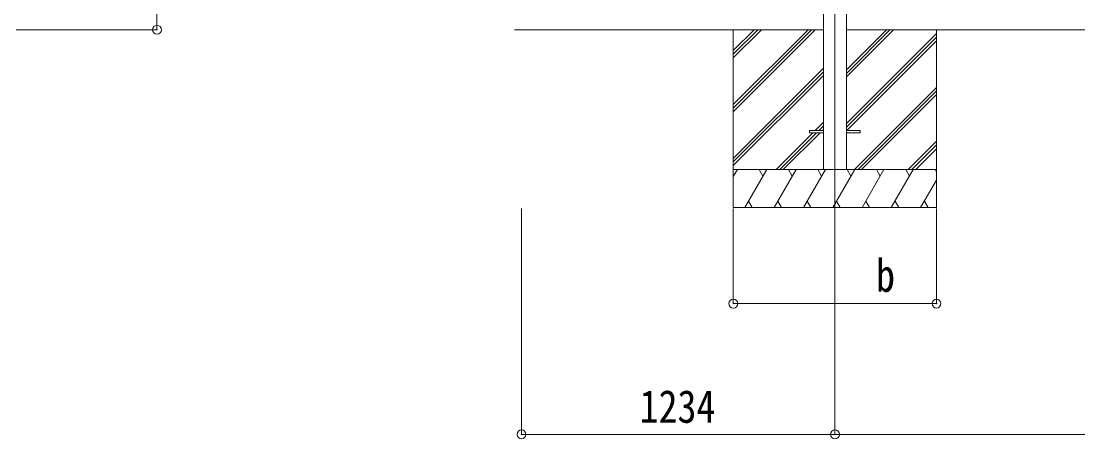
# Model space of a CAD drawing. Units: millimetres at full size; details may follow other scales. Extents: x -9783 to 9892, y -6828 to 6752.
# Drawn here: x 108 to 4269, y -2579 to -935 of the extents above; entities that cross this region are included whole.
import ezdxf
from ezdxf.enums import TextEntityAlignment as Align

# ---------------------------------------------------------------- set-up
doc = ezdxf.new("R2010")
doc.units = ezdxf.units.MM
doc.header["$LTSCALE"] = 35
doc.header["$PDMODE"] = 32
doc.header["$PDSIZE"] = 35
for name, color, linetype, lineweight in [('0-0_0', 7, 'Continuous', 9), ('0-1_本体', 4, 'Continuous', 9), ('0-2_部品', 7, 'Continuous', 9), ('0-8_PARTS2', 2, 'Continuous', 9), ('0-A_寸法', 6, 'Continuous', 9)]:
    doc.layers.add(name, color=color, linetype=linetype, lineweight=lineweight)
doc.styles.add('ＭＳ ゴシック', font='')
doc.styles.get('ＭＳ ゴシック').set_extended_font_data('MS Gothic')

msp = doc.modelspace()

# ---------------------------------------------------------------- linework, layer by layer
at = {"layer": '0-0_0'}
for p, q in [((2050.12, -968.88), (3266.88, -968.88)), ((2912.08, -1050.93), (2994.13, -968.88)), ((2912.08, -1065.07), (3008.27, -968.88)), ((2912.08, -1079.21), (3022.41, -968.88)), ((2912.08, -1291.34), (3234.55, -968.88)), ((2912.08, -1277.2), (3220.4, -968.88)), ((2912.08, -1263.06), (3206.26, -968.88)), ((2912.08, -968.88), (2912.08, -1668.88)), ((3357.28, -968.88), (6566.88, -968.88)), ((3357.28, -1126.22), (3514.63, -968.88)), ((3357.28, -1140.37), (3528.77, -968.88)), ((3357.28, -1154.51), (3542.91, -968.88)), ((3357.28, -1338.35), (3712.08, -983.56)), ((3357.28, -1352.5), (3712.08, -997.7)), ((3712.08, -968.88), (3712.08, -1668.88)), ((3358.7, -1365.22), (3712.08, -1011.84)), ((2912.08, -1475.19), (3266.88, -1120.39)), ((2912.08, -1489.33), (3266.88, -1134.53)), ((2912.08, -1503.47), (3266.88, -1148.67)), ((3388.89, -1518.88), (3712.08, -1195.69)), ((3403.03, -1518.88), (3712.08, -1209.83)), ((3417.18, -1518.88), (3712.08, -1223.97)), ((3234.18, -1365.22), (3266.88, -1332.52)), ((3248.32, -1365.22), (3266.88, -1346.66)), ((3262.46, -1365.22), (3266.88, -1360.8)), ((3080.52, -1518.88), (3225.18, -1374.22)), ((3094.67, -1518.88), (3239.32, -1374.22)), ((3108.81, -1518.88), (3253.46, -1374.22)), ((3601.02, -1518.88), (3712.08, -1407.82)), ((3615.17, -1518.88), (3712.08, -1421.96)), ((3629.31, -1519.72), (3712.08, -1436.95)), ((2912.08, -1546.38), (2927.96, -1518.88)), ((3712.08, -1518.88), (2912.08, -1518.88)), ((2956.83, -1668.88), (3043.43, -1518.88)), ((3028.43, -1544.86), (3013.43, -1518.88)), ((3072.3, -1668.88), (3158.9, -1518.88)), ((3143.9, -1544.86), (3128.9, -1518.88)), ((3187.77, -1668.88), (3274.37, -1518.88)), ((3259.37, -1544.86), (3244.37, -1518.88)), ((3303.24, -1668.88), (3389.84, -1518.88)), ((3374.84, -1544.86), (3359.84, -1518.88)), ((3418.71, -1668.88), (3505.31, -1518.88)), ((3490.31, -1544.86), (3475.31, -1518.88)), ((3534.18, -1668.88), (3620.78, -1518.88)), ((3590.78, -1518.88), (3605.78, -1544.86)), ((3706.25, -1518.88), (3712.08, -1528.98)), ((3649.65, -1668.88), (3712.08, -1560.74)), ((2971.83, -1642.9), (2986.83, -1668.88)), ((3087.3, -1642.9), (3102.3, -1668.88)), ((3202.77, -1642.9), (3217.77, -1668.88)), ((3318.24, -1642.9), (3333.24, -1668.88)), ((3433.71, -1642.9), (3448.71, -1668.88)), ((3549.18, -1642.9), (3564.18, -1668.88)), ((3664.65, -1642.9), (3679.65, -1668.88)), ((2912.08, -1668.88), (3712.08, -1668.88))]:
    msp.add_line(p, q, dxfattribs=at)
at = {"layer": '0-1_本体'}
for p, q in [((3266.88, 1338.1), (3266.88, -1518.88)), ((3357.28, 1338.1), (3357.28, -1518.88))]:
    msp.add_line(p, q, dxfattribs=at)
at = {"layer": '0-2_部品', "color": 4}
for p, q in [((3212.08, -1365.22), (3266.88, -1365.22)), ((3212.08, -1365.22), (3212.08, -1374.22)), ((3357.28, -1365.22), (3412.08, -1365.22)), ((3412.08, -1365.22), (3412.08, -1374.22)), ((3212.08, -1374.22), (3266.88, -1374.22)), ((3357.28, -1374.22), (3412.08, -1374.22))]:
    msp.add_line(p, q, dxfattribs=at)
at = {"layer": '0-8_PARTS2'}
msp.add_line((3312.08, 1469.16), (3312.08, -1736.87), dxfattribs=at)
at = {"layer": '0-A_寸法'}
for p, q in [((643.01, -968.88), (643.01, 1980.7)), ((643.01, -968.88), (87.99, -968.88)), ((2078.09, -2561.76), (2078.09, -1672.36)), ((2912.08, -2046.77), (2912.08, -1672.36)), ((3312.08, -2561.76), (3312.08, -1672.36)), ((2078.09, -2561.76), (3312.08, -2561.76)), ((3312.08, -2561.76), (6612.08, -2561.76))]:
    msp.add_line(p, q, dxfattribs=at)
msp.add_lwpolyline([(2912.08, -2046.77), (3712.08, -2046.77), (3712.08, -1672.36)], dxfattribs=at)
for p in [(643.01, -968.88), (2912.08, -2046.77), (3712.08, -2046.77), (2078.09, -2561.76), (3312.08, -2561.76)]:
    msp.add_point(p, dxfattribs=at)

# ---------------------------------------------------------------- texts
at = {"layer": '0-A_寸法', "color": 7, "style": 'ＭＳ ゴシック', "width": 0.85}
for s, p in [('b', (3474.08, -2038.77)), ('1234', (2543.09, -2554.76))]:
    msp.add_text(s, height=129, dxfattribs=at).set_placement(p, align=Align.BOTTOM_LEFT)

doc.saveas('drawing.dxf')
